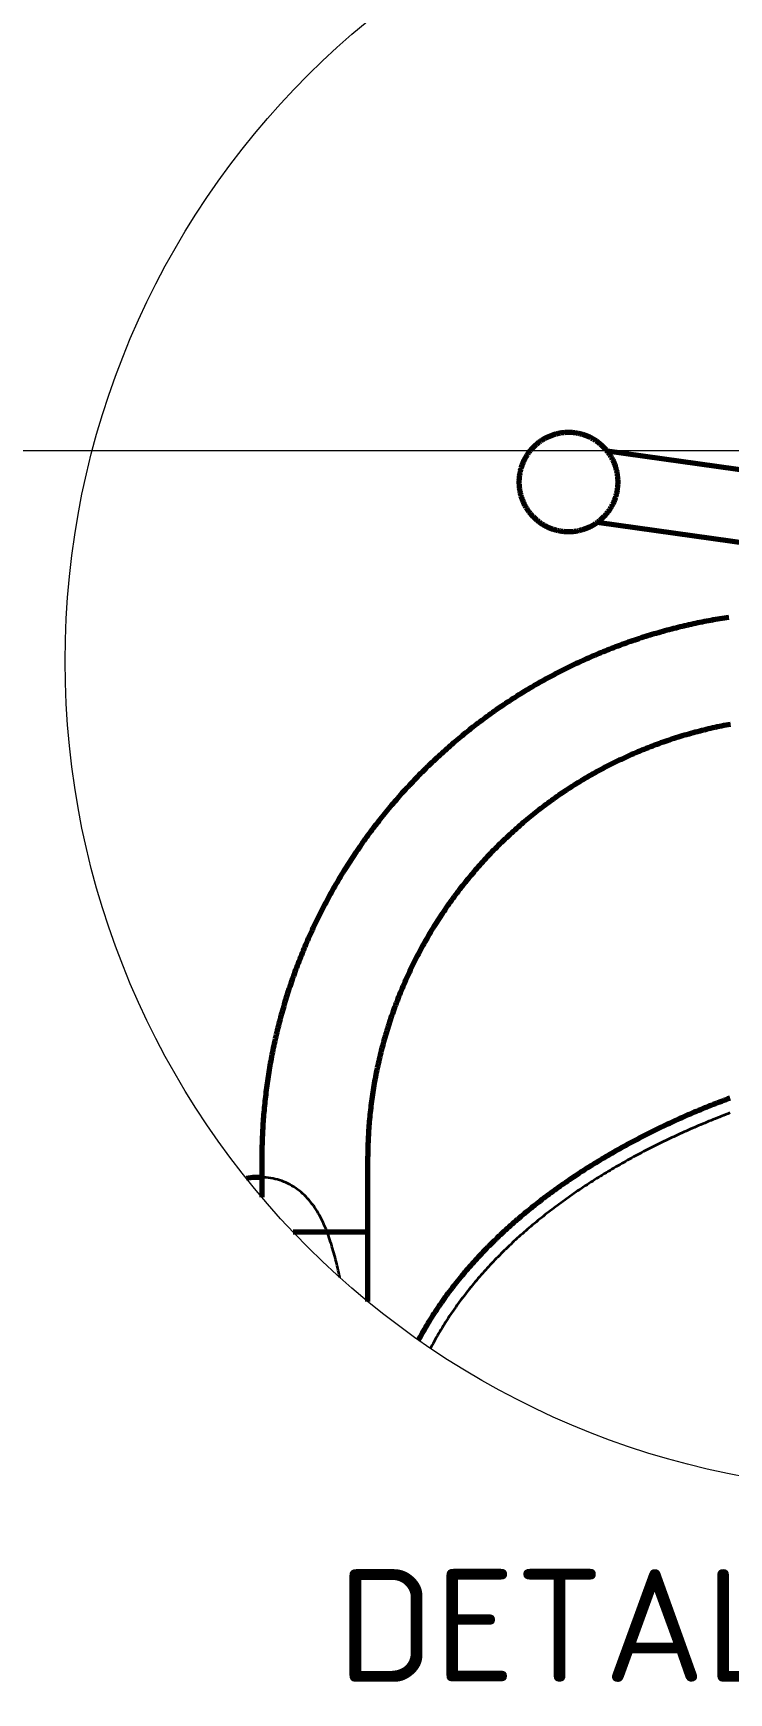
# Model space of a CAD drawing. Header units: millimetres. Extents: x 0 to 2382, y 0 to 420.
# Drawn here: x 952.4 to 983.3, y 308.3 to 382.1 of the extents above; entities that cross this region are included whole.
import ezdxf
from ezdxf.enums import TextEntityAlignment as Align

# ---------------------------------------------------------------- set-up
doc = ezdxf.new("R2010")
doc.units = ezdxf.units.MM
doc.linetypes.add('IRAM-E-TRAZOS', pattern=[5, 4, -1])
for name, color, linetype, lineweight in [('01-VISIBLE', 7, 'CONTINUOUS', 70), ('02-OCULTA', 4, 'IRAM-E-TRAZOS', 35), ('06-TEXTO', 7, 'CONTINUOUS', 25), ('08-FINA', 5, 'CONTINUOUS', 18)]:
    doc.layers.add(name, color=color, linetype=linetype, lineweight=lineweight)
doc.styles.add('ISO3098', font='isocpeur.ttf')

msp = doc.modelspace()

# ---------------------------------------------------------------- linework, layer by layer
at = {"layer": '01-VISIBLE'}
for points in [[(978.385, 362.125), (978.384, 362.165), (978.383, 362.206), (978.381, 362.246), (978.379, 362.286), (978.376, 362.325), (978.372, 362.365), (978.367, 362.405), (978.361, 362.445), (978.355, 362.484), (978.348, 362.524), (978.341, 362.563), (978.332, 362.602), (978.323, 362.641), (978.314, 362.68), (978.303, 362.719), (978.292, 362.757), (978.28, 362.796), (978.268, 362.834), (978.254, 362.872), (978.24, 362.909), (978.226, 362.946), (978.21, 362.983), (978.194, 363.02), (978.178, 363.057), (978.161, 363.093), (978.143, 363.129), (978.124, 363.164), (978.105, 363.199), (978.085, 363.234), (978.064, 363.268), (978.043, 363.303), (978.022, 363.336), (977.999, 363.369), (977.976, 363.402), (977.953, 363.435), (977.929, 363.467), (977.904, 363.498), (977.879, 363.529), (977.853, 363.56), (977.826, 363.59), (977.799, 363.62), (977.772, 363.649), (977.744, 363.677), (977.715, 363.706), (977.686, 363.733), (977.657, 363.76), (977.627, 363.787), (977.596, 363.813), (977.565, 363.838), (977.534, 363.863), (977.502, 363.887), (977.47, 363.911), (977.437, 363.934), (977.404, 363.957), (977.37, 363.979), (977.336, 364), (977.302, 364.021), (977.267, 364.041), (977.232, 364.06), (977.197, 364.079), (977.161, 364.097), (977.125, 364.114), (977.089, 364.131), (977.052, 364.147), (977.015, 364.163), (976.978, 364.177), (976.94, 364.192), (976.902, 364.205), (976.864, 364.218), (976.826, 364.23), (976.788, 364.241), (976.749, 364.252), (976.71, 364.262), (976.671, 364.271), (976.632, 364.279), (976.593, 364.287), (976.554, 364.294), (976.514, 364.301), (976.474, 364.306), (976.435, 364.311), (976.395, 364.315), (976.355, 364.319), (976.315, 364.322), (976.275, 364.324), (976.235, 364.325), (976.195, 364.325), (976.155, 364.325), (976.115, 364.324), (976.075, 364.323), (976.035, 364.32), (975.995, 364.317), (975.955, 364.313), (975.915, 364.309), (975.875, 364.304), (975.836, 364.298), (975.796, 364.291), (975.757, 364.283), (975.717, 364.275), (975.678, 364.266), (975.639, 364.257), (975.601, 364.247), (975.562, 364.236), (975.524, 364.224), (975.486, 364.211), (975.448, 364.198), (975.41, 364.185), (975.373, 364.17), (975.336, 364.155), (975.299, 364.139), (975.262, 364.123), (975.226, 364.106), (975.19, 364.088), (975.155, 364.069), (975.12, 364.05), (975.085, 364.031), (975.05, 364.01), (975.016, 363.989), (974.982, 363.968), (974.949, 363.946), (974.916, 363.923), (974.883, 363.899), (974.851, 363.875), (974.82, 363.851), (974.789, 363.826), (974.758, 363.8), (974.728, 363.774), (974.698, 363.747), (974.668, 363.72), (974.64, 363.692), (974.611, 363.663), (974.584, 363.634), (974.556, 363.605), (974.53, 363.575), (974.504, 363.545), (974.478, 363.514), (974.453, 363.482), (974.429, 363.451), (974.405, 363.419), (974.382, 363.386), (974.359, 363.353), (974.337, 363.319), (974.315, 363.286), (974.295, 363.251), (974.274, 363.217), (974.255, 363.182), (974.236, 363.146), (974.218, 363.111), (974.2, 363.075), (974.183, 363.038), (974.167, 363.002), (974.151, 362.965), (974.136, 362.928), (974.122, 362.89), (974.108, 362.853), (974.095, 362.815), (974.083, 362.777), (974.072, 362.738), (974.061, 362.7), (974.051, 362.661), (974.041, 362.622), (974.033, 362.583), (974.025, 362.544), (974.018, 362.504), (974.011, 362.465), (974.005, 362.425), (974, 362.385), (973.996, 362.345), (973.992, 362.306), (973.989, 362.266), (973.987, 362.226), (973.985, 362.185), (973.985, 362.145), (973.985, 362.105), (973.985, 362.065), (973.987, 362.025), (973.989, 361.985), (973.992, 361.945), (973.996, 361.905), (974, 361.866), (974.005, 361.826), (974.011, 361.786), (974.018, 361.747), (974.025, 361.707), (974.033, 361.668), (974.041, 361.629), (974.051, 361.59), (974.061, 361.551), (974.072, 361.513), (974.083, 361.474), (974.095, 361.436), (974.108, 361.398), (974.122, 361.36), (974.136, 361.323), (974.151, 361.286), (974.167, 361.249), (974.183, 361.212), (974.2, 361.176), (974.218, 361.14), (974.236, 361.104), (974.255, 361.069), (974.274, 361.034), (974.295, 360.999), (974.315, 360.965), (974.337, 360.931), (974.359, 360.898), (974.382, 360.865), (974.405, 360.832), (974.429, 360.8), (974.453, 360.768), (974.478, 360.737), (974.504, 360.706), (974.53, 360.676), (974.556, 360.646), (974.584, 360.616), (974.611, 360.588), (974.64, 360.559), (974.668, 360.531), (974.698, 360.504), (974.728, 360.477), (974.758, 360.451), (974.789, 360.425), (974.82, 360.4), (974.851, 360.375), (974.883, 360.351), (974.916, 360.328), (974.949, 360.305), (974.982, 360.283), (975.016, 360.261), (975.05, 360.24), (975.085, 360.22), (975.12, 360.2), (975.155, 360.181), (975.19, 360.163), (975.226, 360.145), (975.262, 360.128), (975.299, 360.112), (975.336, 360.096), (975.373, 360.081), (975.41, 360.066), (975.448, 360.052), (975.486, 360.039), (975.524, 360.027), (975.562, 360.015), (975.601, 360.004), (975.639, 359.994), (975.678, 359.984), (975.717, 359.976), (975.757, 359.967), (975.796, 359.96), (975.836, 359.953), (975.875, 359.947), (975.915, 359.942), (975.955, 359.937), (975.995, 359.934), (976.035, 359.931), (976.075, 359.928), (976.115, 359.927), (976.155, 359.926), (976.195, 359.925), (976.235, 359.926), (976.275, 359.927), (976.315, 359.929), (976.355, 359.932), (976.395, 359.935), (976.435, 359.94), (976.474, 359.945), (976.514, 359.95), (976.554, 359.957), (976.593, 359.964), (976.632, 359.971), (976.671, 359.98), (976.71, 359.989), (976.749, 359.999), (976.788, 360.01), (976.826, 360.021), (976.864, 360.033), (976.902, 360.046), (976.94, 360.059), (976.978, 360.073), (977.015, 360.088), (977.052, 360.104), (977.089, 360.12), (977.125, 360.136), (977.161, 360.154), (977.197, 360.172), (977.232, 360.191), (977.267, 360.21), (977.302, 360.23), (977.336, 360.251), (977.37, 360.272), (977.404, 360.294), (977.437, 360.317), (977.47, 360.34), (977.502, 360.363), (977.534, 360.388), (977.565, 360.413), (977.596, 360.438), (977.627, 360.464), (977.657, 360.49), (977.686, 360.518), (977.715, 360.545), (977.744, 360.573), (977.772, 360.602), (977.799, 360.631), (977.826, 360.661), (977.853, 360.691), (977.879, 360.722), (977.904, 360.753), (977.929, 360.784), (977.953, 360.816), (977.976, 360.849), (977.999, 360.881), (978.022, 360.915), (978.043, 360.948), (978.064, 360.982), (978.085, 361.017), (978.105, 361.052), (978.124, 361.087), (978.143, 361.122), (978.161, 361.158), (978.178, 361.194), (978.194, 361.231), (978.21, 361.267), (978.226, 361.304), (978.24, 361.342), (978.254, 361.379), (978.268, 361.417), (978.28, 361.455), (978.292, 361.493), (978.303, 361.532), (978.314, 361.571), (978.323, 361.609), (978.332, 361.648), (978.341, 361.688), (978.348, 361.727), (978.355, 361.766), (978.361, 361.806), (978.367, 361.846), (978.372, 361.885), (978.376, 361.925), (978.379, 361.965), (978.381, 362.005), (978.383, 362.045), (978.384, 362.085), (978.385, 362.125)], [(998.262, 360.638), (977.903, 363.5)], [(996.967, 357.589), (977.457, 360.331)], [(983.303, 356.111), (983.204, 356.096), (983.105, 356.081), (983.006, 356.065), (982.908, 356.049), (982.809, 356.032), (982.71, 356.015), (982.612, 355.998), (982.513, 355.98), (982.415, 355.962), (982.317, 355.943), (982.218, 355.924), (982.12, 355.905), (982.022, 355.885), (981.924, 355.865), (981.826, 355.844), (981.728, 355.823), (981.63, 355.802), (981.533, 355.78), (981.435, 355.758), (981.338, 355.735), (981.24, 355.712), (981.143, 355.689), (981.046, 355.665), (980.949, 355.64), (980.852, 355.616), (980.755, 355.591), (980.658, 355.565), (980.561, 355.539), (980.465, 355.513), (980.368, 355.487), (980.272, 355.46), (980.175, 355.432), (980.079, 355.404), (979.983, 355.376), (979.887, 355.347), (979.792, 355.318), (979.696, 355.289), (979.6, 355.259), (979.505, 355.229), (979.41, 355.198), (979.314, 355.167), (979.219, 355.136), (979.124, 355.104), (979.03, 355.072), (978.935, 355.04), (978.841, 355.007), (978.746, 354.973), (978.652, 354.94), (978.558, 354.906), (978.464, 354.871), (978.37, 354.836), (978.276, 354.801), (978.183, 354.765), (978.089, 354.729), (977.996, 354.693), (977.903, 354.656), (977.81, 354.619), (977.717, 354.581), (977.625, 354.543), (977.532, 354.505), (977.44, 354.466), (977.348, 354.427), (977.256, 354.388), (977.164, 354.348), (977.073, 354.308), (976.981, 354.267), (976.89, 354.226), (976.799, 354.185), (976.708, 354.143), (976.617, 354.101), (976.526, 354.058), (976.436, 354.015), (976.345, 353.972), (976.255, 353.929), (976.165, 353.885), (976.076, 353.84), (975.986, 353.796), (975.897, 353.75), (975.808, 353.705), (975.719, 353.659), (975.63, 353.613), (975.541, 353.566), (975.453, 353.52), (975.365, 353.472), (975.277, 353.425), (975.189, 353.377), (975.101, 353.328), (975.014, 353.28), (974.926, 353.23), (974.839, 353.181), (974.753, 353.131), (974.666, 353.081), (974.58, 353.031), (974.493, 352.98), (974.407, 352.928), (974.322, 352.877), (974.236, 352.825), (974.151, 352.773), (974.066, 352.72), (973.981, 352.667), (973.896, 352.614), (973.811, 352.56), (973.727, 352.506), (973.643, 352.452), (973.559, 352.397), (973.476, 352.342), (973.392, 352.286), (973.309, 352.231), (973.226, 352.175), (973.144, 352.118), (973.061, 352.061), (972.979, 352.004), (972.897, 351.947), (972.815, 351.889), (972.734, 351.831), (972.653, 351.772), (972.572, 351.714), (972.491, 351.655), (972.41, 351.595), (972.33, 351.535), (972.25, 351.475), (972.17, 351.415), (972.091, 351.354), (972.012, 351.293), (971.933, 351.231), (971.854, 351.17), (971.775, 351.108), (971.697, 351.045), (971.619, 350.982), (971.541, 350.919), (971.464, 350.856), (971.387, 350.792), (971.31, 350.728), (971.233, 350.664), (971.156, 350.599), (971.08, 350.534), (971.004, 350.469), (970.929, 350.404), (970.853, 350.338), (970.778, 350.272), (970.704, 350.205), (970.629, 350.138), (970.555, 350.071), (970.481, 350.004), (970.407, 349.936), (970.334, 349.868), (970.261, 349.8), (970.188, 349.731), (970.115, 349.662), (970.043, 349.593), (969.971, 349.523), (969.899, 349.454), (969.828, 349.383), (969.756, 349.313), (969.686, 349.242), (969.615, 349.171), (969.545, 349.1), (969.475, 349.029), (969.405, 348.957), (969.336, 348.885), (969.267, 348.812), (969.198, 348.739), (969.129, 348.666), (969.061, 348.593), (968.993, 348.52), (968.926, 348.446), (968.858, 348.372), (968.791, 348.297), (968.725, 348.223), (968.658, 348.148), (968.592, 348.073), (968.527, 347.997), (968.461, 347.921), (968.396, 347.845), (968.331, 347.769), (968.267, 347.693), (968.203, 347.616), (968.139, 347.539), (968.075, 347.461), (968.012, 347.384), (967.949, 347.306), (967.886, 347.228), (967.824, 347.149), (967.762, 347.071), (967.701, 346.992), (967.639, 346.913), (967.578, 346.833), (967.518, 346.754), (967.457, 346.674), (967.397, 346.594), (967.338, 346.513), (967.278, 346.433), (967.219, 346.352), (967.161, 346.271), (967.102, 346.189), (967.044, 346.108), (966.987, 346.026), (966.93, 345.944), (966.873, 345.862), (966.816, 345.779), (966.76, 345.696), (966.704, 345.613), (966.648, 345.53), (966.593, 345.447), (966.538, 345.363), (966.483, 345.279), (966.429, 345.195), (966.375, 345.111), (966.322, 345.026), (966.268, 344.941), (966.215, 344.856), (966.163, 344.771), (966.111, 344.686), (966.059, 344.6), (966.008, 344.514), (965.956, 344.428), (965.906, 344.342), (965.855, 344.256), (965.805, 344.169), (965.756, 344.082), (965.706, 343.995), (965.657, 343.908), (965.609, 343.82), (965.561, 343.732), (965.513, 343.644), (965.465, 343.556), (965.418, 343.468), (965.371, 343.38), (965.325, 343.291), (965.279, 343.202), (965.233, 343.113), (965.188, 343.024), (965.143, 342.934), (965.098, 342.845), (965.054, 342.755), (965.01, 342.665), (964.967, 342.575), (964.923, 342.484), (964.881, 342.394), (964.838, 342.303), (964.796, 342.212), (964.755, 342.121), (964.713, 342.03), (964.673, 341.939), (964.632, 341.847), (964.592, 341.756), (964.552, 341.664), (964.513, 341.572), (964.474, 341.48), (964.435, 341.387), (964.397, 341.295), (964.359, 341.202), (964.322, 341.109), (964.284, 341.016), (964.248, 340.923), (964.211, 340.83), (964.176, 340.737), (964.14, 340.643), (964.105, 340.549), (964.07, 340.455), (964.036, 340.361), (964.002, 340.267), (963.968, 340.173), (963.935, 340.079), (963.902, 339.984), (963.869, 339.889), (963.837, 339.795), (963.806, 339.7), (963.774, 339.605), (963.743, 339.509), (963.713, 339.414), (963.683, 339.319), (963.653, 339.223), (963.624, 339.127), (963.595, 339.032), (963.566, 338.936), (963.538, 338.84), (963.51, 338.743), (963.483, 338.647), (963.456, 338.551), (963.429, 338.454), (963.403, 338.358), (963.377, 338.261), (963.352, 338.164), (963.327, 338.067), (963.302, 337.97), (963.278, 337.873), (963.254, 337.776), (963.231, 337.679), (963.208, 337.581), (963.185, 337.484), (963.163, 337.386), (963.141, 337.288), (963.12, 337.191), (963.099, 337.093), (963.078, 336.995), (963.058, 336.897), (963.038, 336.799), (963.019, 336.7), (963, 336.602), (962.981, 336.504), (962.963, 336.405), (962.945, 336.307), (962.928, 336.208), (962.911, 336.11), (962.895, 336.011), (962.878, 335.912), (962.863, 335.813), (962.847, 335.714), (962.832, 335.615), (962.818, 335.516), (962.804, 335.417), (962.79, 335.318), (962.777, 335.219), (962.764, 335.12), (962.751, 335.02), (962.739, 334.921), (962.727, 334.822), (962.716, 334.722), (962.705, 334.623), (962.695, 334.523), (962.685, 334.424), (962.675, 334.324), (962.666, 334.224), (962.657, 334.125), (962.649, 334.025), (962.641, 333.925), (962.633, 333.825), (962.626, 333.725), (962.619, 333.626), (962.613, 333.526), (962.607, 333.426), (962.601, 333.326), (962.596, 333.226), (962.592, 333.126), (962.587, 333.026), (962.583, 332.926), (962.58, 332.826), (962.577, 332.726), (962.574, 332.626), (962.572, 332.526), (962.57, 332.426), (962.569, 332.326), (962.567, 332.225), (962.567, 332.125), (962.567, 332.025)], [(983.377, 351.36), (983.279, 351.342), (983.181, 351.323), (983.083, 351.304), (982.984, 351.285), (982.886, 351.264), (982.788, 351.244), (982.691, 351.223), (982.593, 351.201), (982.495, 351.179), (982.398, 351.156), (982.301, 351.133), (982.203, 351.109), (982.106, 351.085), (982.009, 351.061), (981.912, 351.035), (981.816, 351.01), (981.719, 350.984), (981.623, 350.957), (981.526, 350.93), (981.43, 350.902), (981.334, 350.874), (981.238, 350.846), (981.142, 350.817), (981.047, 350.787), (980.951, 350.757), (980.856, 350.727), (980.761, 350.696), (980.666, 350.664), (980.571, 350.632), (980.477, 350.6), (980.382, 350.567), (980.288, 350.533), (980.194, 350.499), (980.1, 350.465), (980.006, 350.43), (979.912, 350.395), (979.819, 350.359), (979.726, 350.322), (979.633, 350.286), (979.54, 350.248), (979.447, 350.211), (979.355, 350.172), (979.262, 350.134), (979.17, 350.095), (979.078, 350.055), (978.987, 350.015), (978.895, 349.974), (978.804, 349.933), (978.713, 349.892), (978.622, 349.85), (978.531, 349.807), (978.441, 349.765), (978.351, 349.721), (978.261, 349.677), (978.171, 349.633), (978.082, 349.588), (977.992, 349.543), (977.903, 349.498), (977.814, 349.452), (977.726, 349.405), (977.638, 349.358), (977.549, 349.311), (977.462, 349.263), (977.374, 349.214), (977.287, 349.166), (977.199, 349.116), (977.113, 349.067), (977.026, 349.017), (976.94, 348.966), (976.854, 348.915), (976.768, 348.864), (976.682, 348.812), (976.597, 348.759), (976.512, 348.707), (976.427, 348.653), (976.343, 348.6), (976.258, 348.546), (976.174, 348.491), (976.091, 348.436), (976.007, 348.381), (975.924, 348.325), (975.842, 348.269), (975.759, 348.213), (975.677, 348.156), (975.595, 348.098), (975.513, 348.04), (975.432, 347.982), (975.351, 347.923), (975.27, 347.864), (975.19, 347.805), (975.109, 347.745), (975.03, 347.684), (974.95, 347.624), (974.871, 347.563), (974.792, 347.501), (974.713, 347.439), (974.635, 347.377), (974.557, 347.314), (974.48, 347.251), (974.402, 347.187), (974.325, 347.123), (974.249, 347.059), (974.172, 346.994), (974.096, 346.929), (974.021, 346.864), (973.945, 346.798), (973.87, 346.732), (973.796, 346.665), (973.721, 346.598), (973.647, 346.531), (973.574, 346.463), (973.501, 346.395), (973.428, 346.326), (973.355, 346.257), (973.283, 346.188), (973.211, 346.118), (973.139, 346.048), (973.068, 345.978), (972.997, 345.907), (972.927, 345.836), (972.857, 345.765), (972.787, 345.693), (972.718, 345.621), (972.649, 345.548), (972.58, 345.476), (972.512, 345.402), (972.444, 345.329), (972.377, 345.255), (972.31, 345.181), (972.243, 345.106), (972.177, 345.031), (972.111, 344.956), (972.045, 344.881), (971.98, 344.805), (971.915, 344.728), (971.851, 344.652), (971.787, 344.575), (971.723, 344.498), (971.66, 344.42), (971.597, 344.342), (971.535, 344.264), (971.472, 344.186), (971.411, 344.107), (971.35, 344.028), (971.289, 343.948), (971.228, 343.868), (971.168, 343.788), (971.109, 343.708), (971.049, 343.627), (970.991, 343.546), (970.932, 343.465), (970.874, 343.384), (970.817, 343.302), (970.76, 343.22), (970.703, 343.137), (970.647, 343.054), (970.591, 342.971), (970.535, 342.888), (970.48, 342.804), (970.426, 342.721), (970.372, 342.636), (970.318, 342.552), (970.264, 342.467), (970.212, 342.382), (970.159, 342.297), (970.107, 342.212), (970.056, 342.126), (970.004, 342.04), (969.954, 341.954), (969.903, 341.867), (969.854, 341.78), (969.804, 341.693), (969.755, 341.606), (969.707, 341.519), (969.659, 341.431), (969.611, 341.343), (969.564, 341.255), (969.517, 341.166), (969.471, 341.077), (969.425, 340.988), (969.38, 340.899), (969.335, 340.81), (969.291, 340.72), (969.247, 340.63), (969.203, 340.54), (969.16, 340.45), (969.118, 340.359), (969.075, 340.268), (969.034, 340.177), (968.993, 340.086), (968.952, 339.995), (968.912, 339.903), (968.872, 339.811), (968.832, 339.719), (968.794, 339.627), (968.755, 339.535), (968.717, 339.442), (968.68, 339.349), (968.643, 339.257), (968.606, 339.163), (968.57, 339.07), (968.535, 338.976), (968.499, 338.883), (968.465, 338.789), (968.431, 338.695), (968.397, 338.601), (968.364, 338.506), (968.331, 338.412), (968.299, 338.317), (968.267, 338.222), (968.236, 338.127), (968.205, 338.032), (968.175, 337.936), (968.145, 337.841), (968.116, 337.745), (968.087, 337.649), (968.059, 337.553), (968.031, 337.457), (968.003, 337.361), (967.977, 337.265), (967.95, 337.168), (967.924, 337.071), (967.899, 336.975), (967.874, 336.878), (967.85, 336.781), (967.826, 336.684), (967.802, 336.586), (967.779, 336.489), (967.757, 336.391), (967.735, 336.294), (967.713, 336.196), (967.693, 336.098), (967.672, 336), (967.652, 335.902), (967.633, 335.804), (967.614, 335.706), (967.595, 335.607), (967.577, 335.509), (967.56, 335.41), (967.543, 335.312), (967.526, 335.213), (967.51, 335.114), (967.495, 335.016), (967.48, 334.917), (967.466, 334.818), (967.452, 334.718), (967.438, 334.619), (967.425, 334.52), (967.413, 334.421), (967.401, 334.321), (967.39, 334.222), (967.379, 334.123), (967.368, 334.023), (967.358, 333.923), (967.349, 333.824), (967.34, 333.724), (967.332, 333.624), (967.324, 333.525), (967.316, 333.425), (967.31, 333.325), (967.303, 333.225), (967.297, 333.125), (967.292, 333.025), (967.287, 332.926), (967.283, 332.826), (967.279, 332.726), (967.276, 332.626), (967.273, 332.526), (967.271, 332.425), (967.269, 332.325), (967.268, 332.225), (967.267, 332.125), (967.267, 332.025)], [(969.53, 324.003), (969.561, 324.062), (969.609, 324.15), (969.657, 324.238), (969.705, 324.326), (969.754, 324.413), (969.804, 324.5), (969.854, 324.587), (969.905, 324.674), (969.957, 324.76), (970.008, 324.845), (970.061, 324.931), (970.114, 325.016), (970.167, 325.101), (970.221, 325.185), (970.276, 325.269), (970.331, 325.353), (970.387, 325.437), (970.443, 325.52), (970.499, 325.602), (970.556, 325.685), (970.614, 325.767), (970.672, 325.849), (970.73, 325.93), (970.789, 326.011), (970.848, 326.092), (970.908, 326.173), (970.969, 326.253), (971.029, 326.332), (971.09, 326.412), (971.152, 326.491), (971.214, 326.57), (971.276, 326.648), (971.339, 326.726), (971.403, 326.804), (971.466, 326.881), (971.531, 326.958), (971.595, 327.035), (971.66, 327.111), (971.726, 327.187), (971.791, 327.263), (971.857, 327.338), (971.924, 327.413), (971.991, 327.488), (972.058, 327.562), (972.126, 327.636), (972.194, 327.71), (972.262, 327.783), (972.331, 327.856), (972.4, 327.929), (972.47, 328.001), (972.539, 328.073), (972.61, 328.144), (972.68, 328.216), (972.751, 328.287), (972.822, 328.357), (972.894, 328.427), (972.966, 328.497), (973.038, 328.567), (973.11, 328.636), (973.183, 328.705), (973.256, 328.774), (973.329, 328.842), (973.403, 328.91), (973.477, 328.978), (973.552, 329.045), (973.626, 329.112), (973.701, 329.178), (973.776, 329.245), (973.852, 329.311), (973.927, 329.376), (974.003, 329.442), (974.08, 329.507), (974.156, 329.571), (974.233, 329.636), (974.31, 329.7), (974.388, 329.764), (974.465, 329.827), (974.543, 329.89), (974.622, 329.953), (974.7, 330.015), (974.779, 330.077), (974.858, 330.139), (974.937, 330.201), (975.016, 330.262), (975.096, 330.323), (975.176, 330.383), (975.256, 330.444), (975.336, 330.503), (975.417, 330.563), (975.498, 330.622), (975.579, 330.681), (975.66, 330.74), (975.741, 330.799), (975.823, 330.857), (975.905, 330.914), (975.987, 330.972), (976.069, 331.029), (976.152, 331.086), (976.235, 331.143), (976.318, 331.199), (976.401, 331.255), (976.484, 331.311), (976.568, 331.366), (976.651, 331.421), (976.735, 331.476), (976.819, 331.53), (976.904, 331.585), (976.988, 331.639), (977.073, 331.692), (977.158, 331.746), (977.243, 331.799), (977.328, 331.851), (977.414, 331.904), (977.499, 331.956), (977.585, 332.008), (977.671, 332.06), (977.757, 332.111), (977.843, 332.162), (977.93, 332.213), (978.016, 332.263), (978.103, 332.313), (978.19, 332.363), (978.277, 332.413), (978.364, 332.462), (978.452, 332.512), (978.539, 332.56), (978.627, 332.609), (978.715, 332.657), (978.803, 332.705), (978.891, 332.753), (978.979, 332.8), (979.068, 332.848), (979.156, 332.894), (979.245, 332.941), (979.334, 332.987), (979.423, 333.034), (979.512, 333.079), (979.601, 333.125), (979.691, 333.17), (979.78, 333.215), (979.87, 333.26), (979.96, 333.305), (980.05, 333.349), (980.14, 333.393), (980.23, 333.437), (980.32, 333.48), (980.411, 333.523), (980.501, 333.566), (980.592, 333.609), (980.683, 333.652), (980.774, 333.694), (980.865, 333.736), (980.956, 333.778), (981.047, 333.819), (981.139, 333.86), (981.23, 333.901), (981.322, 333.942), (981.413, 333.982), (981.505, 334.023), (981.597, 334.062), (981.689, 334.102), (981.782, 334.141), (981.874, 334.18), (981.966, 334.219), (982.059, 334.258), (982.152, 334.296), (982.244, 334.334), (982.337, 334.372), (982.43, 334.409), (982.523, 334.446), (982.617, 334.483), (982.71, 334.52), (982.803, 334.556), (982.897, 334.593), (982.99, 334.629), (983.084, 334.664), (983.178, 334.7), (983.271, 334.735), (983.365, 334.77)], [(962.567, 332.025), (962.567, 330.357)], [(967.267, 332.025), (967.267, 328.808)], [(962.376, 331.233), (962.275, 331.231), (962.175, 331.225), (962.075, 331.215), (961.976, 331.202), (961.885, 331.186)], [(962.558, 331.233), (962.376, 331.233)], [(962.567, 331.233), (962.565, 331.233), (962.564, 331.233), (962.562, 331.233), (962.561, 331.233), (962.559, 331.233), (962.558, 331.233)], [(964.917, 328.808), (964.814, 328.808), (964.712, 328.808), (964.61, 328.808), (964.508, 328.808), (964.406, 328.808), (964.304, 328.808), (964.201, 328.808), (964.099, 328.808), (963.997, 328.808), (963.954, 328.808)], [(964.917, 328.808), (964.814, 328.808), (964.712, 328.808), (964.61, 328.808), (964.508, 328.808), (964.406, 328.808), (964.304, 328.808), (964.201, 328.808), (964.099, 328.808), (963.997, 328.808), (963.954, 328.808)], [(967.267, 328.808), (967.164, 328.808), (967.062, 328.808), (966.96, 328.808), (966.858, 328.808), (966.756, 328.808), (966.654, 328.808), (966.551, 328.808), (966.449, 328.808), (966.347, 328.808), (966.245, 328.808), (966.143, 328.808), (966.041, 328.808), (965.938, 328.808), (965.836, 328.808), (965.734, 328.808), (965.632, 328.808), (965.53, 328.808), (965.428, 328.808), (965.325, 328.808), (965.223, 328.808), (965.121, 328.808), (965.019, 328.808), (964.917, 328.808)], [(967.267, 328.808), (967.164, 328.808), (967.062, 328.808), (966.96, 328.808), (966.858, 328.808), (966.756, 328.808), (966.654, 328.808), (966.551, 328.808), (966.449, 328.808), (966.347, 328.808), (966.245, 328.808), (966.143, 328.808), (966.041, 328.808), (965.938, 328.808), (965.836, 328.808), (965.734, 328.808), (965.632, 328.808), (965.53, 328.808), (965.428, 328.808), (965.325, 328.808), (965.223, 328.808), (965.121, 328.808), (965.019, 328.808), (964.917, 328.808)], [(967.267, 328.808), (967.267, 325.722)]]:
    msp.add_lwpolyline(points, dxfattribs=at)
at = {"layer": '02-OCULTA'}
for points in [[(978.385, 362.125), (978.384, 362.165), (978.383, 362.206), (978.381, 362.246), (978.379, 362.286), (978.376, 362.325), (978.372, 362.365), (978.367, 362.405), (978.361, 362.445), (978.355, 362.484), (978.348, 362.524), (978.341, 362.563), (978.332, 362.602), (978.323, 362.641), (978.314, 362.68), (978.303, 362.719), (978.292, 362.757), (978.28, 362.796), (978.268, 362.834), (978.254, 362.872), (978.24, 362.909), (978.226, 362.946), (978.21, 362.983), (978.194, 363.02), (978.178, 363.057), (978.161, 363.093), (978.143, 363.129), (978.124, 363.164), (978.105, 363.199), (978.085, 363.234), (978.064, 363.268), (978.043, 363.303), (978.022, 363.336), (977.999, 363.369), (977.976, 363.402), (977.953, 363.435), (977.929, 363.467), (977.904, 363.498), (977.879, 363.529), (977.853, 363.56), (977.826, 363.59), (977.799, 363.62), (977.772, 363.649), (977.744, 363.677), (977.715, 363.706), (977.686, 363.733), (977.657, 363.76), (977.627, 363.787), (977.596, 363.813), (977.565, 363.838), (977.534, 363.863), (977.502, 363.887), (977.47, 363.911), (977.437, 363.934), (977.404, 363.957), (977.37, 363.979), (977.336, 364), (977.302, 364.021), (977.267, 364.041), (977.232, 364.06), (977.197, 364.079), (977.161, 364.097), (977.125, 364.114), (977.089, 364.131), (977.052, 364.147), (977.015, 364.163), (976.978, 364.177), (976.94, 364.192), (976.902, 364.205), (976.864, 364.218), (976.826, 364.23), (976.788, 364.241), (976.749, 364.252), (976.71, 364.262), (976.671, 364.271), (976.632, 364.279), (976.593, 364.287), (976.554, 364.294), (976.514, 364.301), (976.474, 364.306), (976.435, 364.311), (976.395, 364.315), (976.355, 364.319), (976.315, 364.322), (976.275, 364.324), (976.235, 364.325), (976.195, 364.325), (976.155, 364.325), (976.115, 364.324), (976.075, 364.323), (976.035, 364.32), (975.995, 364.317), (975.955, 364.313), (975.915, 364.309), (975.875, 364.304), (975.836, 364.298), (975.796, 364.291), (975.757, 364.283), (975.717, 364.275), (975.678, 364.266), (975.639, 364.257), (975.601, 364.247), (975.562, 364.236), (975.524, 364.224), (975.486, 364.211), (975.448, 364.198), (975.41, 364.185), (975.373, 364.17), (975.336, 364.155), (975.299, 364.139), (975.262, 364.123), (975.226, 364.106), (975.19, 364.088), (975.155, 364.069), (975.12, 364.05), (975.085, 364.031), (975.05, 364.01), (975.016, 363.989), (974.982, 363.968), (974.949, 363.946), (974.916, 363.923), (974.883, 363.899), (974.851, 363.875), (974.82, 363.851), (974.789, 363.826), (974.758, 363.8), (974.728, 363.774), (974.698, 363.747), (974.668, 363.72), (974.64, 363.692), (974.611, 363.663), (974.584, 363.634), (974.556, 363.605), (974.53, 363.575), (974.504, 363.545), (974.478, 363.514), (974.453, 363.482), (974.429, 363.451), (974.405, 363.419), (974.382, 363.386), (974.359, 363.353), (974.337, 363.319), (974.315, 363.286), (974.295, 363.251), (974.274, 363.217), (974.255, 363.182), (974.236, 363.146), (974.218, 363.111), (974.2, 363.075), (974.183, 363.038), (974.167, 363.002), (974.151, 362.965), (974.136, 362.928), (974.122, 362.89), (974.108, 362.853), (974.095, 362.815), (974.083, 362.777), (974.072, 362.738), (974.061, 362.7), (974.051, 362.661), (974.041, 362.622), (974.033, 362.583), (974.025, 362.544), (974.018, 362.504), (974.011, 362.465), (974.005, 362.425), (974, 362.385), (973.996, 362.345), (973.992, 362.306), (973.989, 362.266), (973.987, 362.226), (973.985, 362.185), (973.985, 362.145), (973.985, 362.105), (973.985, 362.065), (973.987, 362.025), (973.989, 361.985), (973.992, 361.945), (973.996, 361.905), (974, 361.866), (974.005, 361.826), (974.011, 361.786), (974.018, 361.747), (974.025, 361.707), (974.033, 361.668), (974.041, 361.629), (974.051, 361.59), (974.061, 361.551), (974.072, 361.513), (974.083, 361.474), (974.095, 361.436), (974.108, 361.398), (974.122, 361.36), (974.136, 361.323), (974.151, 361.286), (974.167, 361.249), (974.183, 361.212), (974.2, 361.176), (974.218, 361.14), (974.236, 361.104), (974.255, 361.069), (974.274, 361.034), (974.295, 360.999), (974.315, 360.965), (974.337, 360.931), (974.359, 360.898), (974.382, 360.865), (974.405, 360.832), (974.429, 360.8), (974.453, 360.768), (974.478, 360.737), (974.504, 360.706), (974.53, 360.676), (974.556, 360.646), (974.584, 360.616), (974.611, 360.588), (974.64, 360.559), (974.668, 360.531), (974.698, 360.504), (974.728, 360.477), (974.758, 360.451), (974.789, 360.425), (974.82, 360.4), (974.851, 360.375), (974.883, 360.351), (974.916, 360.328), (974.949, 360.305), (974.982, 360.283), (975.016, 360.261), (975.05, 360.24), (975.085, 360.22), (975.12, 360.2), (975.155, 360.181), (975.19, 360.163), (975.226, 360.145), (975.262, 360.128), (975.299, 360.112), (975.336, 360.096), (975.373, 360.081), (975.41, 360.066), (975.448, 360.052), (975.486, 360.039), (975.524, 360.027), (975.562, 360.015), (975.601, 360.004), (975.639, 359.994), (975.678, 359.984), (975.717, 359.976), (975.757, 359.967), (975.796, 359.96), (975.836, 359.953), (975.875, 359.947), (975.915, 359.942), (975.955, 359.937), (975.995, 359.934), (976.035, 359.931), (976.075, 359.928), (976.115, 359.927), (976.155, 359.926), (976.195, 359.925), (976.235, 359.926), (976.275, 359.927), (976.315, 359.929), (976.355, 359.932), (976.395, 359.935), (976.435, 359.94), (976.474, 359.945), (976.514, 359.95), (976.554, 359.957), (976.593, 359.964), (976.632, 359.971), (976.671, 359.98), (976.71, 359.989), (976.749, 359.999), (976.788, 360.01), (976.826, 360.021), (976.864, 360.033), (976.902, 360.046), (976.94, 360.059), (976.978, 360.073), (977.015, 360.088), (977.052, 360.104), (977.089, 360.12), (977.125, 360.136), (977.161, 360.154), (977.197, 360.172), (977.232, 360.191), (977.267, 360.21), (977.302, 360.23), (977.336, 360.251), (977.37, 360.272), (977.404, 360.294), (977.437, 360.317), (977.47, 360.34), (977.502, 360.363), (977.534, 360.388), (977.565, 360.413), (977.596, 360.438), (977.627, 360.464), (977.657, 360.49), (977.686, 360.518), (977.715, 360.545), (977.744, 360.573), (977.772, 360.602), (977.799, 360.631), (977.826, 360.661), (977.853, 360.691), (977.879, 360.722), (977.904, 360.753), (977.929, 360.784), (977.953, 360.816), (977.976, 360.849), (977.999, 360.881), (978.022, 360.915), (978.043, 360.948), (978.064, 360.982), (978.085, 361.017), (978.105, 361.052), (978.124, 361.087), (978.143, 361.122), (978.161, 361.158), (978.178, 361.194), (978.194, 361.231), (978.21, 361.267), (978.226, 361.304), (978.24, 361.342), (978.254, 361.379), (978.268, 361.417), (978.28, 361.455), (978.292, 361.493), (978.303, 361.532), (978.314, 361.571), (978.323, 361.609), (978.332, 361.648), (978.341, 361.688), (978.348, 361.727), (978.355, 361.766), (978.361, 361.806), (978.367, 361.846), (978.372, 361.885), (978.376, 361.925), (978.379, 361.965), (978.381, 362.005), (978.383, 362.045), (978.384, 362.085), (978.385, 362.125)], [(977.457, 360.331), (977.49, 360.354), (977.522, 360.379), (977.554, 360.403), (977.585, 360.429), (977.616, 360.455), (977.646, 360.481), (977.676, 360.508), (977.705, 360.536), (977.734, 360.564), (977.763, 360.592), (977.79, 360.622), (977.818, 360.651), (977.844, 360.681), (977.87, 360.712), (977.896, 360.743), (977.921, 360.775), (977.945, 360.807), (977.969, 360.839), (977.993, 360.872), (978.015, 360.905), (978.037, 360.939), (978.059, 360.973), (978.079, 361.007), (978.1, 361.042), (978.119, 361.077), (978.138, 361.113), (978.156, 361.149), (978.174, 361.185), (978.191, 361.222), (978.207, 361.259), (978.222, 361.296), (978.237, 361.333), (978.251, 361.371), (978.265, 361.409), (978.277, 361.447), (978.29, 361.485), (978.301, 361.524), (978.312, 361.563), (978.321, 361.602), (978.331, 361.641), (978.339, 361.68), (978.347, 361.72), (978.354, 361.76), (978.36, 361.799), (978.366, 361.839), (978.371, 361.879), (978.375, 361.919), (978.378, 361.959), (978.381, 361.999), (978.383, 362.04), (978.384, 362.08), (978.385, 362.12), (978.384, 362.16), (978.383, 362.201), (978.382, 362.241), (978.379, 362.281), (978.376, 362.321), (978.372, 362.361), (978.367, 362.401), (978.362, 362.441), (978.356, 362.481), (978.349, 362.521), (978.341, 362.56), (978.333, 362.6), (978.324, 362.639), (978.314, 362.678), (978.304, 362.717), (978.293, 362.755), (978.281, 362.794), (978.268, 362.832), (978.255, 362.87), (978.241, 362.908), (978.226, 362.945), (978.211, 362.983), (978.195, 363.019), (978.178, 363.056), (978.161, 363.092), (978.143, 363.128), (978.124, 363.164), (978.105, 363.199), (978.085, 363.234), (978.064, 363.269), (978.043, 363.303), (978.021, 363.337), (977.999, 363.37), (977.975, 363.403), (977.952, 363.436), (977.927, 363.468), (977.903, 363.5)], [(977.457, 360.331), (977.49, 360.354), (977.522, 360.379), (977.554, 360.403), (977.585, 360.429), (977.616, 360.455), (977.646, 360.481), (977.676, 360.508), (977.705, 360.536), (977.734, 360.564), (977.763, 360.592), (977.79, 360.622), (977.818, 360.651), (977.844, 360.681), (977.87, 360.712), (977.896, 360.743), (977.921, 360.775), (977.945, 360.807), (977.969, 360.839), (977.993, 360.872), (978.015, 360.905), (978.037, 360.939), (978.059, 360.973), (978.079, 361.007), (978.1, 361.042), (978.119, 361.077), (978.138, 361.113), (978.156, 361.149), (978.174, 361.185), (978.191, 361.222), (978.207, 361.259), (978.222, 361.296), (978.237, 361.333), (978.251, 361.371), (978.265, 361.409), (978.277, 361.447), (978.29, 361.485), (978.301, 361.524), (978.312, 361.563), (978.321, 361.602), (978.331, 361.641), (978.339, 361.68), (978.347, 361.72), (978.354, 361.76), (978.36, 361.799), (978.366, 361.839), (978.371, 361.879), (978.375, 361.919), (978.378, 361.959), (978.381, 361.999), (978.383, 362.04), (978.384, 362.08), (978.385, 362.12), (978.384, 362.16), (978.383, 362.201), (978.382, 362.241), (978.379, 362.281), (978.376, 362.321), (978.372, 362.361), (978.367, 362.401), (978.362, 362.441), (978.356, 362.481), (978.349, 362.521), (978.341, 362.56), (978.333, 362.6), (978.324, 362.639), (978.314, 362.678), (978.304, 362.717), (978.293, 362.755), (978.281, 362.794), (978.268, 362.832), (978.255, 362.87), (978.241, 362.908), (978.226, 362.945), (978.211, 362.983), (978.195, 363.019), (978.178, 363.056), (978.161, 363.092), (978.143, 363.128), (978.124, 363.164), (978.105, 363.199), (978.085, 363.234), (978.064, 363.269), (978.043, 363.303), (978.021, 363.337), (977.999, 363.37), (977.975, 363.403), (977.952, 363.436), (977.927, 363.468), (977.903, 363.5)], [(1002.55, 360.036), (977.903, 363.5)], [(1002.105, 356.867), (977.457, 360.331)], [(983.355, 334.097), (983.261, 334.061), (983.168, 334.026), (983.074, 333.989), (982.981, 333.953), (982.888, 333.916), (982.795, 333.879), (982.702, 333.842), (982.609, 333.805), (982.516, 333.767), (982.423, 333.729), (982.33, 333.691), (982.238, 333.652), (982.145, 333.614), (982.053, 333.575), (981.961, 333.536), (981.868, 333.496), (981.776, 333.456), (981.685, 333.417), (981.593, 333.376), (981.501, 333.336), (981.409, 333.295), (981.318, 333.254), (981.227, 333.213), (981.135, 333.171), (981.044, 333.13), (980.953, 333.088), (980.862, 333.045), (980.772, 333.003), (980.681, 332.96), (980.591, 332.917), (980.5, 332.873), (980.41, 332.83), (980.32, 332.786), (980.23, 332.742), (980.14, 332.697), (980.05, 332.653), (979.961, 332.608), (979.871, 332.563), (979.782, 332.517), (979.693, 332.471), (979.604, 332.425), (979.515, 332.379), (979.426, 332.332), (979.338, 332.285), (979.249, 332.238), (979.161, 332.191), (979.073, 332.143), (978.985, 332.095), (978.897, 332.047), (978.809, 331.998), (978.722, 331.949), (978.635, 331.9), (978.547, 331.851), (978.46, 331.801), (978.373, 331.751), (978.287, 331.701), (978.2, 331.65), (978.114, 331.599), (978.028, 331.548), (977.942, 331.497), (977.856, 331.445), (977.77, 331.393), (977.685, 331.341), (977.599, 331.288), (977.514, 331.235), (977.429, 331.182), (977.345, 331.128), (977.26, 331.074), (977.176, 331.02), (977.092, 330.966), (977.008, 330.911), (976.924, 330.856), (976.84, 330.801), (976.757, 330.745), (976.674, 330.689), (976.591, 330.633), (976.508, 330.576), (976.426, 330.519), (976.343, 330.462), (976.261, 330.405), (976.179, 330.347), (976.098, 330.289), (976.016, 330.23), (975.935, 330.172), (975.854, 330.113), (975.773, 330.053), (975.693, 329.994), (975.612, 329.934), (975.532, 329.873), (975.453, 329.813), (975.373, 329.752), (975.294, 329.69), (975.215, 329.629), (975.136, 329.567), (975.057, 329.505), (974.979, 329.442), (974.901, 329.379), (974.823, 329.316), (974.746, 329.253), (974.668, 329.189), (974.591, 329.124), (974.515, 329.06), (974.438, 328.995), (974.362, 328.93), (974.286, 328.864), (974.211, 328.799), (974.135, 328.733), (974.06, 328.666), (973.986, 328.599), (973.911, 328.532), (973.837, 328.465), (973.763, 328.397), (973.69, 328.329), (973.617, 328.26), (973.544, 328.191), (973.472, 328.122), (973.4, 328.052), (973.328, 327.982), (973.256, 327.912), (973.185, 327.841), (973.115, 327.77), (973.044, 327.699), (972.974, 327.627), (972.905, 327.555), (972.835, 327.483), (972.766, 327.41), (972.698, 327.337), (972.63, 327.263), (972.562, 327.19), (972.494, 327.115), (972.427, 327.041), (972.361, 326.966), (972.294, 326.891), (972.229, 326.815), (972.163, 326.739), (972.098, 326.663), (972.033, 326.586), (971.969, 326.509), (971.906, 326.432), (971.842, 326.355), (971.779, 326.276), (971.717, 326.198), (971.655, 326.119), (971.593, 326.04), (971.532, 325.961), (971.471, 325.881), (971.411, 325.801), (971.351, 325.721), (971.292, 325.64), (971.233, 325.558), (971.175, 325.477), (971.117, 325.395), (971.06, 325.313), (971.003, 325.23), (970.947, 325.147), (970.891, 325.064), (970.836, 324.98), (970.781, 324.896), (970.727, 324.812), (970.674, 324.727), (970.621, 324.642), (970.568, 324.557), (970.516, 324.471), (970.465, 324.385), (970.414, 324.299), (970.364, 324.212), (970.314, 324.125), (970.265, 324.037), (970.217, 323.95), (970.169, 323.861), (970.122, 323.773), (970.076, 323.684), (970.055, 323.643)], [(966.032, 326.786), (966.026, 326.811), (966.005, 326.909), (965.984, 327.007), (965.962, 327.105), (965.939, 327.202), (965.916, 327.3), (965.893, 327.397), (965.869, 327.495), (965.844, 327.592), (965.819, 327.689), (965.793, 327.786), (965.767, 327.883), (965.74, 327.979), (965.712, 328.075), (965.683, 328.172), (965.654, 328.267), (965.623, 328.363), (965.592, 328.458), (965.56, 328.553), (965.527, 328.648), (965.492, 328.742), (965.457, 328.836), (965.42, 328.929), (965.382, 329.022), (965.343, 329.114), (965.302, 329.205), (965.259, 329.296), (965.215, 329.386), (965.17, 329.476), (965.122, 329.564), (965.073, 329.651), (965.021, 329.737), (964.968, 329.822), (964.913, 329.906), (964.855, 329.988), (964.795, 330.068), (964.733, 330.147), (964.669, 330.224), (964.603, 330.299), (964.534, 330.372), (964.463, 330.443), (964.389, 330.511), (964.314, 330.577), (964.236, 330.64), (964.156, 330.701), (964.075, 330.759), (963.991, 330.814), (963.905, 330.866), (963.817, 330.915), (963.728, 330.96), (963.637, 331.003), (963.545, 331.042), (963.451, 331.077), (963.356, 331.109), (963.26, 331.138), (963.163, 331.162), (963.065, 331.183), (962.966, 331.201), (962.867, 331.214), (962.767, 331.224), (962.667, 331.23), (962.567, 331.233)], [(963.954, 328.808), (963.967, 328.808), (964.067, 328.808), (964.167, 328.808), (964.267, 328.808), (964.367, 328.808), (964.467, 328.808), (964.567, 328.808), (964.667, 328.808), (964.767, 328.808), (964.867, 328.808), (964.967, 328.808), (965.067, 328.808), (965.167, 328.808), (965.267, 328.808), (965.367, 328.808), (965.467, 328.808), (965.567, 328.808), (965.667, 328.808), (965.767, 328.808), (965.867, 328.808), (965.967, 328.808), (966.067, 328.808), (966.167, 328.808), (966.267, 328.808), (966.367, 328.808), (966.467, 328.808), (966.567, 328.808), (966.667, 328.808), (966.767, 328.808), (966.867, 328.808), (966.967, 328.808), (967.067, 328.808), (967.167, 328.808), (967.267, 328.808)], [(963.954, 328.808), (963.967, 328.808), (964.067, 328.808), (964.167, 328.808), (964.267, 328.808), (964.367, 328.808), (964.467, 328.808), (964.567, 328.808), (964.667, 328.808), (964.767, 328.808), (964.867, 328.808), (964.967, 328.808), (965.067, 328.808), (965.167, 328.808), (965.267, 328.808), (965.367, 328.808), (965.467, 328.808), (965.567, 328.808), (965.667, 328.808), (965.767, 328.808), (965.867, 328.808), (965.967, 328.808), (966.067, 328.808), (966.167, 328.808), (966.267, 328.808), (966.367, 328.808), (966.467, 328.808), (966.567, 328.808), (966.667, 328.808), (966.767, 328.808), (966.867, 328.808), (966.967, 328.808), (967.067, 328.808), (967.167, 328.808), (967.267, 328.808)]]:
    msp.add_lwpolyline(points, dxfattribs=at)
at = {"layer": '08-FINA'}
msp.add_line((950.833, 363.525), (985.411, 363.525), dxfattribs=at)
msp.add_circle((990.667, 354.167), 36.833, dxfattribs=at)

# ---------------------------------------------------------------- texts
at = {"layer": '06-TEXTO', "style": 'ISO3098'}
msp.add_text('DETALLE A (1:5)', height=5, dxfattribs=at).set_placement((990.667, 311.333), align=Align.MIDDLE_CENTER)

doc.saveas('drawing.dxf')
